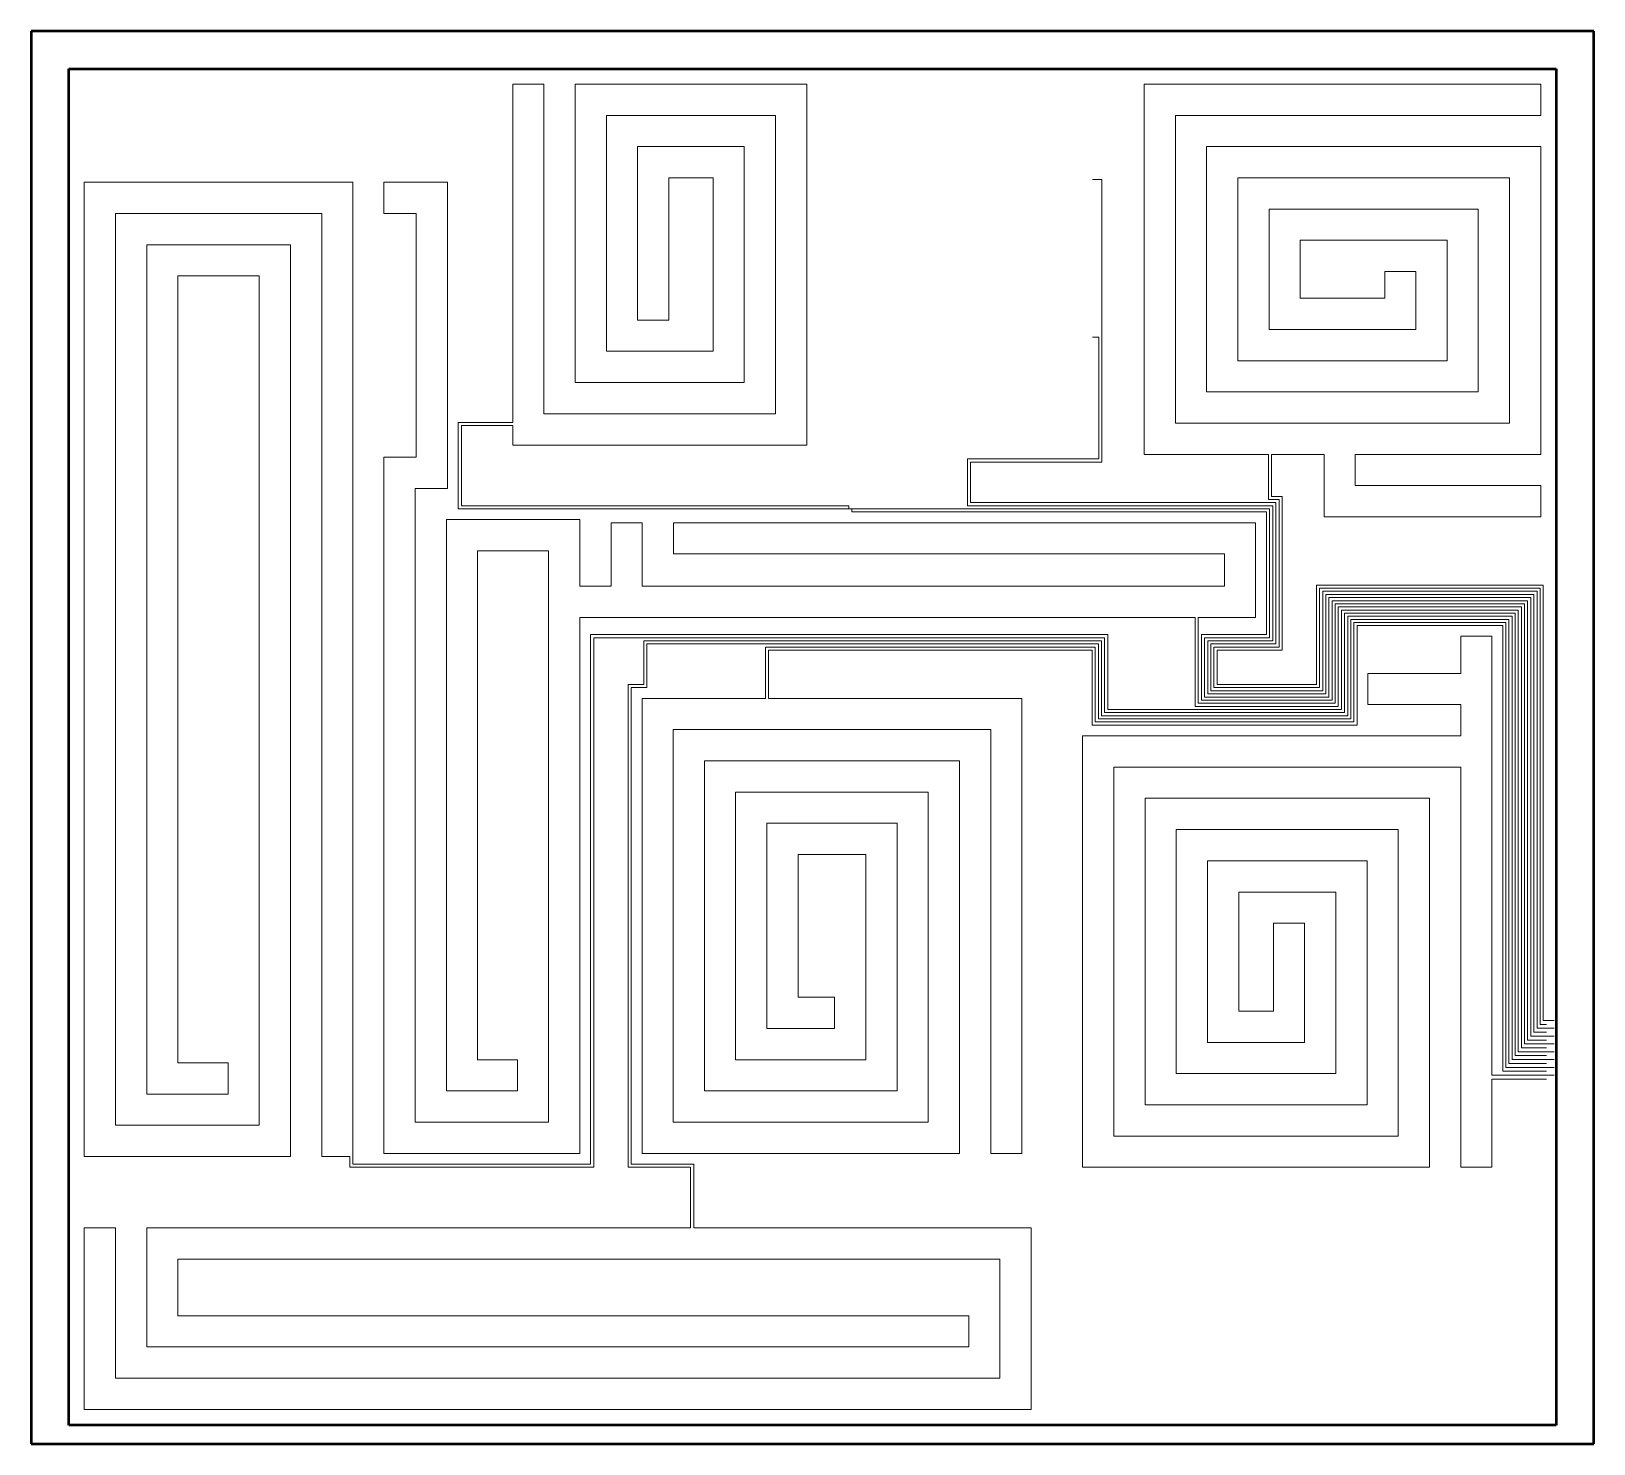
# Model space of a CAD drawing. Header units: millimetres. Extents: x -6551 to 3459, y -6385 to 2662.
import ezdxf

# ---------------------------------------------------------------- set-up
doc = ezdxf.new("R2010")
doc.units = ezdxf.units.MM
doc.layers.add('A-DETL-THIN', color=151, linetype='Continuous', lineweight=18)
doc.layers.add('A-WALL', color=113, linetype='Continuous', lineweight=18)

msp = doc.modelspace()

# ---------------------------------------------------------------- linework, layer by layer
at = {"layer": 'A-DETL-THIN'}
for p, q in [((-3266, 2323), (-3466, 2323)), ((-3466, 2323), (-3466, 156)), ((-3266, 212), (-3266, 2323)), ((-1583, 2323), (-3066, 2323)), ((-3066, 2323), (-3066, 412)), ((-1583, 12), (-1583, 2323)), ((3120, 2323), (579, 2323)), ((579, 2323), (579, -48)), ((3120, 2123), (3120, 2323)), ((-2866, 612), (-2866, 2123)), ((-2866, 2123), (-1783, 2123)), ((-1783, 2123), (-1783, 212)), ((779, 152), (779, 2123)), ((779, 2123), (3120, 2123)), ((-1983, 1923), (-2666, 1923)), ((-2666, 1923), (-2666, 812)), ((-1983, 412), (-1983, 1923)), ((3120, 1923), (979, 1923)), ((979, 1923), (979, 352)), ((3120, -48), (3120, 1923)), ((-2466, 812), (-2466, 1723)), ((-2466, 1723), (-2183, 1723)), ((-2183, 1723), (-2183, 612)), ((309, 1713), (249, 1713)), ((309, -97), (309, 1713)), ((1179, 552), (1179, 1723)), ((1179, 1723), (2920, 1723)), ((2920, 1723), (2920, 152)), ((-6211, -4545), (-6211, 1695)), ((-6211, 1695), (-4490, 1695)), ((-4490, 1695), (-4490, -4545)), ((-3884, 1695), (-4291, 1695)), ((-4291, 1695), (-4291, 1495)), ((-3884, -266), (-3884, 1695)), ((2720, 1523), (1379, 1523)), ((1379, 1523), (1379, 752)), ((2720, 352), (2720, 1523)), ((-4690, 1495), (-6011, 1495)), ((-6011, 1495), (-6011, -4345)), ((-4690, -4545), (-4690, 1495)), ((-4291, 1495), (-4084, 1495)), ((-4084, 1495), (-4084, -66)), ((1579, 952), (1579, 1323)), ((1579, 1323), (2520, 1323)), ((2520, 1323), (2520, 552)), ((-5811, -4145), (-5811, 1295)), ((-5811, 1295), (-4890, 1295)), ((-4890, 1295), (-4890, -4545)), ((2320, 1123), (2120, 1123)), ((2120, 1123), (2120, 952)), ((2320, 752), (2320, 1123)), ((-5090, 1095), (-5611, 1095)), ((-5611, 1095), (-5611, -3945)), ((-5090, -4345), (-5090, 1095)), ((2120, 952), (1579, 952)), ((-2666, 812), (-2466, 812)), ((289, 703), (249, 703)), ((289, -77), (289, 703)), ((1379, 752), (2320, 752)), ((-2183, 612), (-2866, 612)), ((2520, 552), (1179, 552)), ((-3066, 412), (-1983, 412)), ((979, 352), (2720, 352)), ((-1783, 212), (-3266, 212)), ((-3815, -397), (-3815, 156)), ((-3815, 156), (-3466, 156)), ((-3795, -377), (-3795, 136)), ((-3795, 136), (-3466, 136)), ((-3466, 136), (-3466, 12)), ((2920, 152), (779, 152)), ((-3466, 12), (-1583, 12)), ((-4084, -66), (-4291, -66)), ((-4291, -66), (-4291, -4525)), ((-553, -377), (-553, -77)), ((-553, -77), (289, -77)), ((-533, -357), (-533, -97)), ((-533, -97), (309, -97)), ((579, -48), (1376, -48)), ((1376, -337), (1376, -48)), ((1396, -317), (1396, -48)), ((1396, -48), (1732, -48)), ((1732, -48), (1732, -448)), ((1932, -248), (1932, -48)), ((1932, -48), (3120, -48)), ((-4091, -4325), (-4091, -266)), ((-4091, -266), (-3884, -266)), ((3120, -248), (1932, -248)), ((3120, -448), (3120, -248)), ((-1293, -397), (-3815, -397)), ((-1313, -377), (-3795, -377)), ((-1313, -397), (-1313, -377)), ((1383, -397), (-1313, -397)), ((-1293, -417), (-1293, -397)), ((1403, -377), (-553, -377)), ((1423, -357), (-533, -357)), ((1443, -337), (1376, -337)), ((1383, -1222), (1383, -397)), ((1463, -317), (1396, -317)), ((1403, -1242), (1403, -377)), ((1423, -1262), (1423, -357)), ((1443, -1282), (1443, -337)), ((1463, -1302), (1463, -317)), ((-3036, -466), (-3891, -466)), ((-3891, -466), (-3891, -4125)), ((-3036, -893), (-3036, -466)), ((-2636, -486), (-2836, -486)), ((-2836, -486), (-2836, -893)), ((-2636, -893), (-2636, -486)), ((1293, -486), (-2436, -486)), ((-2436, -486), (-2436, -686)), ((1363, -417), (-1293, -417)), ((1293, -1093), (1293, -486)), ((1363, -1202), (1363, -417)), ((1732, -448), (3120, -448)), ((-3691, -3925), (-3691, -666)), ((-3691, -666), (-3236, -666)), ((-3236, -666), (-3236, -4325)), ((-2436, -686), (1093, -686)), ((1093, -686), (1093, -893)), ((-2836, -893), (-3036, -893)), ((1093, -893), (-2636, -893)), ((3136, -885), (1683, -885)), ((1683, -885), (1683, -1522)), ((3136, -3674), (3136, -885)), ((3116, -905), (1703, -905)), ((1703, -905), (1703, -1542)), ((3096, -925), (1723, -925)), ((1723, -925), (1723, -1562)), ((3076, -945), (1743, -945)), ((1743, -945), (1743, -1582)), ((3056, -965), (1763, -965)), ((1763, -965), (1763, -1602)), ((3036, -985), (1783, -985)), ((1783, -985), (1783, -1622)), ((3036, -3799), (3036, -985)), ((3056, -3774), (3056, -965)), ((3076, -3749), (3076, -945)), ((3096, -3724), (3096, -925)), ((3116, -3699), (3116, -905)), ((-3036, -4525), (-3036, -1093)), ((-3036, -1093), (906, -1093)), ((906, -1662), (906, -1093)), ((926, -1642), (926, -1093)), ((926, -1093), (1293, -1093)), ((3016, -1005), (1803, -1005)), ((1803, -1005), (1803, -1642)), ((2996, -1025), (1823, -1025)), ((1823, -1025), (1823, -1662)), ((2976, -1045), (1843, -1045)), ((1843, -1045), (1843, -1682)), ((2956, -1065), (1863, -1065)), ((1863, -1065), (1863, -1702)), ((2936, -1085), (1883, -1085)), ((1883, -1085), (1883, -1722)), ((2936, -3924), (2936, -1085)), ((2956, -3899), (2956, -1065)), ((2976, -3874), (2976, -1045)), ((2996, -3849), (2996, -1025)), ((3016, -3824), (3016, -1005)), ((2916, -1105), (1903, -1105)), ((1903, -1105), (1903, -1742)), ((2896, -1125), (1923, -1125)), ((1923, -1125), (1923, -1762)), ((2876, -1145), (1943, -1145)), ((1943, -1145), (1943, -1782)), ((2876, -3999), (2876, -1145)), ((2896, -3974), (2896, -1125)), ((2916, -3949), (2916, -1105)), ((346, -1202), (-2967, -1202)), ((-2967, -1202), (-2967, -4594)), ((326, -1222), (-2947, -1222)), ((-2947, -1222), (-2947, -4614)), ((306, -1242), (-2627, -1242)), ((-2627, -1242), (-2627, -1522)), ((286, -1262), (-2607, -1262)), ((-2607, -1262), (-2607, -1542)), ((266, -1282), (-1847, -1282)), ((-1847, -1282), (-1847, -1611)), ((266, -1762), (266, -1282)), ((286, -1742), (286, -1262)), ((306, -1722), (306, -1242)), ((326, -1702), (326, -1222)), ((346, -1682), (346, -1202)), ((946, -1622), (946, -1202)), ((946, -1202), (1363, -1202)), ((966, -1602), (966, -1222)), ((966, -1222), (1383, -1222)), ((986, -1582), (986, -1242)), ((986, -1242), (1403, -1242)), ((1006, -1562), (1006, -1262)), ((1006, -1262), (1423, -1262)), ((1026, -1542), (1026, -1282)), ((1026, -1282), (1443, -1282)), ((2607, -1451), (2607, -1213)), ((2607, -1213), (2807, -1213)), ((2807, -1213), (2807, -4024)), ((246, -1302), (-1827, -1302)), ((-1827, -1302), (-1827, -1611)), ((246, -1782), (246, -1302)), ((1046, -1522), (1046, -1302)), ((1046, -1302), (1463, -1302)), ((2012, -1651), (2012, -1451)), ((2012, -1451), (2607, -1451)), ((-2627, -1522), (-2727, -1522)), ((-2727, -1522), (-2727, -4614)), ((-2607, -1542), (-2707, -1542)), ((-2707, -1542), (-2707, -4594)), ((1743, -1582), (986, -1582)), ((1723, -1562), (1006, -1562)), ((1703, -1542), (1026, -1542)), ((1683, -1522), (1046, -1522)), ((-1847, -1611), (-2638, -1611)), ((-2638, -1611), (-2638, -4525)), ((-204, -1611), (-1827, -1611)), ((-204, -4525), (-204, -1611)), ((1843, -1682), (346, -1682)), ((1823, -1662), (906, -1662)), ((1803, -1642), (926, -1642)), ((1783, -1622), (946, -1622)), ((1763, -1602), (966, -1602)), ((2607, -1651), (2012, -1651)), ((2607, -1851), (2607, -1651)), ((1943, -1782), (246, -1782)), ((1923, -1762), (266, -1762)), ((1903, -1742), (286, -1742)), ((1883, -1722), (306, -1722)), ((1863, -1702), (326, -1702)), ((-2438, -4325), (-2438, -1811)), ((-2438, -1811), (-404, -1811)), ((-404, -1811), (-404, -4525)), ((185, -4614), (185, -1851)), ((185, -1851), (2607, -1851)), ((-604, -2011), (-2238, -2011)), ((-2238, -2011), (-2238, -4125)), ((-604, -4525), (-604, -2011)), ((2607, -2051), (385, -2051)), ((385, -2051), (385, -4414)), ((2607, -4614), (2607, -2051)), ((-2038, -3925), (-2038, -2211)), ((-2038, -2211), (-804, -2211)), ((-804, -2211), (-804, -4325)), ((585, -4214), (585, -2251)), ((585, -2251), (2407, -2251)), ((2407, -2251), (2407, -4614)), ((-1004, -2411), (-1838, -2411)), ((-1838, -2411), (-1838, -3725)), ((-1004, -4125), (-1004, -2411)), ((2207, -2451), (785, -2451)), ((785, -2451), (785, -4014)), ((2207, -4414), (2207, -2451)), ((-1638, -3525), (-1638, -2611)), ((-1638, -2611), (-1204, -2611)), ((-1204, -2611), (-1204, -3925)), ((985, -3814), (985, -2651)), ((985, -2651), (2007, -2651)), ((2007, -2651), (2007, -4214)), ((1807, -2851), (1185, -2851)), ((1185, -2851), (1185, -3614)), ((1807, -4014), (1807, -2851)), ((1407, -3614), (1407, -3051)), ((1407, -3051), (1607, -3051)), ((1607, -3051), (1607, -3814)), ((-1404, -3525), (-1638, -3525)), ((-1404, -3725), (-1404, -3525)), ((1185, -3614), (1407, -3614)), ((3156, -3699), (3116, -3699)), ((3206, -3674), (3136, -3674)), ((-1838, -3725), (-1404, -3725)), ((3156, -3799), (3036, -3799)), ((3206, -3774), (3056, -3774)), ((3156, -3749), (3076, -3749)), ((3206, -3724), (3096, -3724)), ((1607, -3814), (985, -3814)), ((3156, -3899), (2956, -3899)), ((3206, -3874), (2976, -3874)), ((3156, -3849), (2996, -3849)), ((3206, -3824), (3016, -3824)), ((-5611, -3945), (-5290, -3945)), ((-5290, -3945), (-5290, -4145)), ((-3436, -3925), (-3691, -3925)), ((-3436, -4125), (-3436, -3925)), ((-1204, -3925), (-2038, -3925)), ((3156, -3999), (2876, -3999)), ((3206, -3974), (2896, -3974)), ((3156, -3949), (2916, -3949)), ((3206, -3924), (2936, -3924)), ((785, -4014), (1807, -4014)), ((3206, -4024), (2807, -4024)), ((3156, -4049), (2807, -4049)), ((2807, -4049), (2807, -4614)), ((-5290, -4145), (-5811, -4145)), ((-3891, -4125), (-3436, -4125)), ((-2238, -4125), (-1004, -4125)), ((2007, -4214), (585, -4214)), ((-6011, -4345), (-5090, -4345)), ((-3236, -4325), (-4091, -4325)), ((-804, -4325), (-2438, -4325)), ((385, -4414), (2207, -4414)), ((-4890, -4545), (-6211, -4545)), ((-4510, -4545), (-4690, -4545)), ((-4510, -4614), (-4510, -4545)), ((-4490, -4594), (-4490, -4545)), ((-2967, -4594), (-4490, -4594)), ((-4291, -4525), (-3036, -4525)), ((-2707, -4594), (-2307, -4594)), ((-2638, -4525), (-604, -4525)), ((-2307, -4594), (-2307, -5003)), ((-404, -4525), (-204, -4525)), ((-2947, -4614), (-4510, -4614)), ((-2727, -4614), (-2327, -4614)), ((-2327, -4614), (-2327, -5003)), ((2407, -4614), (185, -4614)), ((2807, -4614), (2607, -4614)), ((-6011, -5003), (-6211, -5003)), ((-6211, -5003), (-6211, -6165)), ((-6011, -5965), (-6011, -5003)), ((-2327, -5003), (-5811, -5003)), ((-5811, -5003), (-5811, -5765)), ((-145, -5003), (-2307, -5003)), ((-145, -6165), (-145, -5003)), ((-5611, -5565), (-5611, -5203)), ((-5611, -5203), (-345, -5203)), ((-345, -5203), (-345, -5965)), ((-545, -5565), (-5611, -5565)), ((-545, -5765), (-545, -5565)), ((-5811, -5765), (-545, -5765)), ((-345, -5965), (-6011, -5965)), ((-6211, -6165), (-145, -6165))]:
    msp.add_line(p, q, dxfattribs=at)
at = {"layer": 'A-WALL', "lineweight": 50}
for p, q in [((-6551, 2662), (-6551, -6385)), ((3459, 2662), (-6551, 2662)), ((3459, -6385), (3459, 2662)), ((-6311, -6265), (-6311, 2422)), ((-6311, 2422), (3219, 2422)), ((3219, 2422), (3219, -6265)), ((3219, -6265), (-6311, -6265)), ((-6551, -6385), (3459, -6385))]:
    msp.add_line(p, q, dxfattribs=at)

doc.saveas('drawing.dxf')
